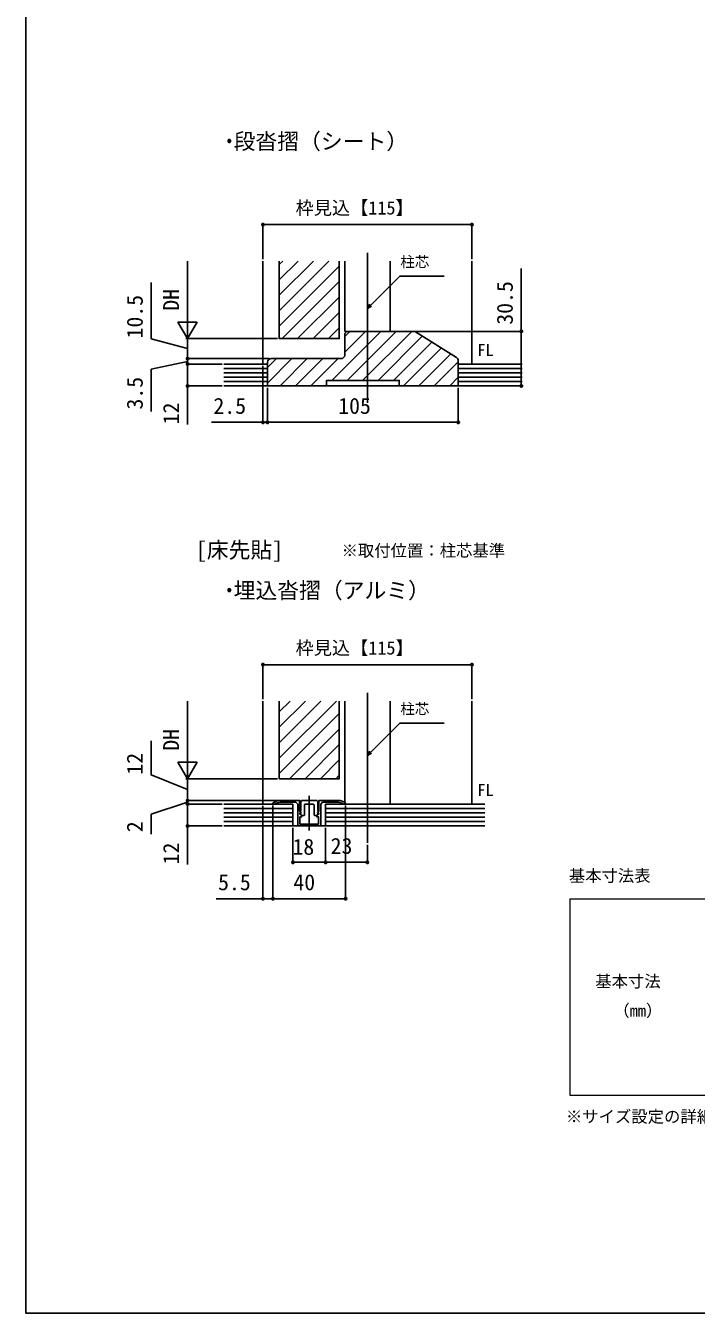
# Model space of a CAD drawing. Units: millimetres, scale not verified. Extents: x -525 to 525, y -783 to 779.
# Drawn here: x -525 to -156, y -783 to -75 of the extents above; entities that cross this region are included whole.
import ezdxf
from ezdxf.enums import TextEntityAlignment as Align

# ---------------------------------------------------------------- set-up
doc = ezdxf.new("R2010")
doc.units = ezdxf.units.MM
doc.header["$LTSCALE"] = 4
doc.layers.add('0-1_TABLE1', color=7, linetype='Continuous', lineweight=18)
for name, color, linetype in [('0-2_USER1', 3, 'Continuous'), ('0-3_YKK_11', 7, 'Continuous'), ('0-4_YKK_12', 2, 'Continuous'), ('0-7_YKK_D', 6, 'Continuous'), ('0-8_YKK_ZWAK', 7, 'Continuous'), ('0-9_YSS_K', 3, 'Continuous'), ('0-A_YSS_KE', 3, 'Continuous')]:
    doc.layers.add(name, color=color, linetype=linetype)
doc.styles.add('ＭＳ ゴシック', font='')
doc.styles.get('ＭＳ ゴシック').set_extended_font_data('MS Gothic')

msp = doc.modelspace()

# ---------------------------------------------------------------- linework, layer by layer
at = {"layer": '0-1_TABLE1'}
for p, q in [((-225.572, -555.4), (484.428, -555.4)), ((-225.572, -555.4), (-225.572, -663.4)), ((-225.572, -663.4), (484.428, -663.4))]:
    msp.add_line(p, q, dxfattribs=at)
at = {"layer": '0-3_YKK_11'}
for p, q in [((-373.879, -507.119), (-373.703, -506.846)), ((-373.727, -508.4), (-373.791, -508.4)), ((-373.727, -508.4), (-373.515, -507.888)), ((-371.403, -503.4), (-371.703, -503.7)), ((-366.303, -503.7), (-366.603, -503.4)), ((-364.491, -507.888), (-364.279, -508.4)), ((-364.303, -506.846), (-364.127, -507.119))]:
    msp.add_line(p, q, dxfattribs=at)
for points in [[(-385.003, -501.4), (-374.303, -501.4), (-374.303, -507.305), (-373.806, -507.803), (-374.053, -508.4)], [(-362.703, -503.4), (-362.703, -515.4), (-369.003, -515.4), (-375.303, -515.4), (-375.303, -503.4), (-376.303, -502.4), (-385.003, -502.4)], [(-364.303, -506.846), (-364.303, -504.4), (-364.303, -501.9), (-364.803, -501.4), (-373.203, -501.4), (-373.703, -501.9), (-373.703, -504.4), (-373.703, -506.846)], [(-363.953, -508.4), (-364.201, -507.803), (-363.703, -507.305), (-363.703, -501.4), (-353.003, -501.4)], [(-353.003, -502.4), (-361.703, -502.4), (-362.703, -503.4)], [(-387.926, -503.343), (-388.101, -503.4), (-389.003, -503.4), (-389.003, -503.157), (-388.821, -502.772)], [(-374.053, -509), (-373.903, -509), (-373.253, -509.65), (-373.253, -510.4), (-374.103, -510.4), (-374.103, -514.4), (-369.461, -514.4), (-369.278, -514.52), (-368.728, -514.52), (-368.545, -514.4), (-363.903, -514.4), (-363.903, -510.4), (-364.753, -510.4), (-364.753, -509.65), (-364.103, -509), (-363.953, -509)], [(-373.791, -508.4), (-373.941, -508.762), (-373.091, -509.612), (-372.879, -509.7), (-372.003, -509.7), (-371.703, -509.4), (-371.703, -503.7)], [(-373.879, -507.119), (-373.941, -507.462), (-373.515, -507.888)], [(-371.403, -503.4), (-369.003, -503.4), (-366.603, -503.4)], [(-366.303, -503.7), (-366.303, -509.4), (-366.003, -509.7), (-365.127, -509.7), (-364.915, -509.612), (-364.065, -508.762), (-364.215, -508.4), (-364.279, -508.4)], [(-364.491, -507.888), (-364.065, -507.462), (-364.127, -507.119)], [(-349.185, -502.772), (-349.003, -503.157), (-349.003, -503.4), (-349.905, -503.4), (-350.08, -503.343)]]:
    msp.add_lwpolyline(points, dxfattribs=at)
for centre, radius, start, end in [((-385.003, -507.4), 6, 90, 129.5212), ((-385.003, -507.4), 5, 90, 125.77483), ((-353.003, -507.4), 6, 50.4788, 90), ((-353.003, -507.4), 5, 54.22517, 90), ((-374.053, -508.7), 0.3, 90, 270), ((-363.953, -508.7), 0.3, 270, 90)]:
    msp.add_arc(centre, radius, start, end, dxfattribs=at)
at = {"layer": '0-4_YKK_12'}
for p, q in [((-394.5, -204.7), (-394.5, -261.4)), ((-385.502, -206.595), (-383.607, -204.7)), ((-385.502, -215.08), (-375.122, -204.7)), ((-385.502, -223.565), (-366.637, -204.7)), ((-385.502, -232.051), (-358.151, -204.7)), ((-349.501, -204.7), (-349.499, -243.401)), ((-337, -200.137), (-337, -282.719)), ((-324.501, -204.7), (-324.499, -243.4)), ((-279.5, -204.7), (-279.5, -261.4)), ((-385.502, -240.536), (-352.502, -207.536)), ((-383.881, -247.4), (-352.502, -216.021)), ((-375.396, -247.4), (-352.502, -224.507)), ((-366.91, -247.4), (-352.502, -232.992)), ((-358.425, -247.4), (-352.502, -241.477)), ((-324.501, -243.4), (-349.499, -243.401)), ((-337, -442.137), (-337, -524.719)), ((-394.5, -446.7), (-394.5, -503.4)), ((-385.503, -452.668), (-379.535, -446.7)), ((-385.503, -461.153), (-371.05, -446.7)), ((-385.503, -469.639), (-362.565, -446.7)), ((-385.503, -478.124), (-354.079, -446.7)), ((-349.502, -446.7), (-349.5, -503.4)), ((-324.502, -446.7), (-324.5, -503.4)), ((-279.5, -446.7), (-279.5, -503.4)), ((-385.503, -486.609), (-352.503, -453.609)), ((-379.809, -489.4), (-352.503, -462.094)), ((-371.323, -489.4), (-352.503, -470.58)), ((-362.838, -489.4), (-352.503, -479.065)), ((-354.353, -489.4), (-352.503, -487.55)), ((-369.003, -498.9), (-369.003, -517.9)), ((-324.502, -503.4), (-349.5, -503.4))]:
    msp.add_line(p, q, dxfattribs=at)
for points in [[(-352.502, -204.7), (-352.502, -247.4), (-385.502, -247.4), (-385.502, -204.7)], [(-352.503, -446.7), (-352.503, -489.4), (-385.503, -489.4), (-385.503, -446.7)]]:
    msp.add_lwpolyline(points, dxfattribs=at)
at = {"layer": '0-7_YKK_D'}
for p, q in [((-394.5, -203.7), (-394.5, -183.7)), ((-279.5, -203.7), (-279.5, -183.7)), ((-394.5, -184.7), (-279.5, -184.7)), ((-435.987, -236.9), (-435.987, -204.7)), ((-435.987, -247.4), (-435.987, -229.213)), ((-435.987, -247.4), (-441.237, -238.307)), ((-430.737, -238.307), (-441.237, -238.307)), ((-435.987, -247.4), (-430.737, -238.307)), ((-386.503, -247.4), (-436.987, -247.4)), ((-387.503, -247.4), (-436.987, -247.4)), ((-435.987, -258.4), (-435.987, -247.4)), ((-331.074, -243.4), (-251.38, -243.4)), ((-391, -258.4), (-436.987, -258.4)), ((-391, -258.4), (-436.987, -258.4)), ((-416.987, -261.4), (-436.987, -261.4)), ((-416.987, -261.4), (-436.987, -261.4)), ((-435.987, -258.4), (-435.987, -255.85)), ((-435.987, -261.4), (-435.987, -258.4)), ((-435.987, -261.4), (-435.987, -258.4)), ((-435.987, -261.4), (-435.987, -263.95)), ((-394.5, -262.4), (-394.5, -294.4)), ((-416.987, -273.4), (-436.987, -273.4)), ((-392, -274.4), (-392, -294.4)), ((-392, -274.4), (-392, -294.4)), ((-287, -274.4), (-287, -294.4)), ((-271.38, -273.4), (-251.38, -273.4)), ((-394.5, -293.4), (-422.827, -293.4)), ((-392, -293.4), (-394.5, -293.4)), ((-287, -293.4), (-392, -293.4)), ((-392, -293.4), (-389.45, -293.4)), ((-394.5, -445.7), (-394.5, -425.7)), ((-394.5, -426.7), (-279.5, -426.7)), ((-279.5, -445.7), (-279.5, -425.7)), ((-435.987, -478.9), (-435.987, -446.7)), ((-435.987, -489.4), (-435.987, -471.213)), ((-435.987, -489.4), (-441.237, -480.307)), ((-430.737, -480.307), (-441.237, -480.307)), ((-435.987, -489.4), (-430.737, -480.307)), ((-386.503, -489.4), (-436.987, -489.4)), ((-422.725, -489.4), (-436.987, -489.4)), ((-435.987, -501.4), (-435.987, -489.4)), ((-386.003, -501.4), (-436.987, -501.4)), ((-386.003, -501.4), (-436.987, -501.4)), ((-435.987, -501.4), (-435.987, -498.85)), ((-435.987, -503.4), (-435.987, -501.4)), ((-435.987, -503.4), (-435.987, -501.4)), ((-416.987, -503.4), (-436.987, -503.4)), ((-416.987, -503.4), (-436.987, -503.4)), ((-435.987, -503.4), (-435.987, -505.95)), ((-394.5, -504.4), (-394.5, -556.4)), ((-389.003, -504.2), (-389.003, -556.4)), ((-389.003, -504.2), (-389.003, -556.4)), ((-349.003, -504.2), (-349.003, -556.4)), ((-416.987, -515.4), (-436.987, -515.4)), ((-378.003, -516.4), (-378.003, -536.4)), ((-360.003, -516.4), (-360.003, -536.4)), ((-360.003, -516.4), (-360.003, -536.4)), ((-337, -525.719), (-337, -536.4)), ((-360.003, -535.4), (-378.003, -535.4)), ((-360.003, -535.4), (-337, -535.4)), ((-349.003, -555.4), (-389.003, -555.4))]:
    msp.add_line(p, q, dxfattribs=at)
for points in [[(-252.38, -273.4), (-252.38, -243.4), (-252.38, -208.895)], [(-435.987, -252.9), (-455.987, -247.447), (-455.987, -216.447)], [(-337, -230.811), (-335.197, -229.008), (-319.235, -213.046), (-294.843, -213.046)], [(-334.714, -229.491), (-337, -230.811), (-335.68, -228.524)], [(-435.987, -259.9), (-455.987, -264.263), (-455.987, -287.49)], [(-435.987, -261.4), (-435.987, -273.4), (-435.987, -294.677)], [(-337, -476.648), (-335.197, -474.845), (-319.235, -458.884), (-294.843, -458.884)], [(-435.987, -495.4), (-455.987, -487.347), (-455.987, -468.619)], [(-334.714, -475.328), (-337, -476.648), (-335.68, -474.362)], [(-435.987, -502.4), (-455.987, -508.994), (-455.987, -519.948)], [(-435.987, -503.4), (-435.987, -515.4), (-435.987, -536.677)], [(-389.003, -555.4), (-394.5, -555.4), (-420.277, -555.4)]]:
    msp.add_lwpolyline(points, dxfattribs=at)
for centre in [(-394.5, -184.7), (-279.5, -184.7), (-252.38, -243.4), (-435.987, -258.4), (-435.987, -258.4), (-435.987, -261.4), (-435.987, -261.4), (-435.987, -273.4), (-252.38, -273.4), (-394.5, -293.4), (-392, -293.4), (-392, -293.4), (-287, -293.4), (-394.5, -426.7), (-279.5, -426.7), (-435.987, -501.4), (-435.987, -501.4), (-435.987, -503.4), (-435.987, -503.4), (-435.987, -515.4), (-378.003, -535.4), (-360.003, -535.4), (-360.003, -535.4), (-337, -535.4), (-394.5, -555.4), (-389.003, -555.4), (-389.003, -555.4), (-349.003, -555.4)]:
    msp.add_circle(centre, 0.637, dxfattribs=at)
at = {"layer": '0-8_YKK_ZWAK'}
msp.add_line((-525, 746.6), (-525, -783.4), dxfattribs=at)
msp.add_lwpolyline([(-525, -783.4), (525, -783.4), (525, 746.6)], dxfattribs=at)
at = {"layer": '0-9_YSS_K'}
for p, q in [((-356.622, -270.4), (-329.622, -243.4)), ((-349.5, -246.308), (-346.593, -243.4)), ((-349.5, -254.793), (-338.108, -243.4)), ((-348.137, -270.4), (-321.137, -243.4)), ((-339.652, -270.4), (-312.652, -243.4)), ((-331.166, -270.4), (-306.795, -246.029)), ((-322.681, -270.4), (-301.573, -249.292)), ((-317.196, -273.4), (-296.351, -252.556)), ((-415.987, -261.4), (-392, -261.4)), ((-392, -263.352), (-387.049, -258.4)), ((-392, -271.837), (-378.563, -258.4)), ((-385.078, -273.4), (-370.078, -258.4)), ((-376.593, -273.4), (-361.593, -258.4)), ((-368.108, -273.4), (-353.108, -258.4)), ((-308.711, -273.4), (-291.13, -255.819)), ((-300.225, -273.4), (-287, -260.175)), ((-287, -261.4), (-251.88, -261.4)), ((-415.987, -263.8), (-392, -263.8)), ((-415.987, -266.2), (-392, -266.2)), ((-415.987, -268.6), (-392, -268.6)), ((-291.74, -273.4), (-287, -268.66)), ((-287, -263.8), (-251.88, -263.8)), ((-287, -266.2), (-251.88, -266.2)), ((-287, -268.6), (-251.88, -268.6)), ((-415.987, -271), (-392, -271)), ((-415.987, -273.4), (-251.88, -273.4)), ((-359.622, -273.4), (-359.5, -273.278)), ((-287, -271), (-251.88, -271)), ((-415.987, -503.4), (-378.003, -503.4)), ((-415.987, -505.8), (-378.003, -505.8)), ((-415.987, -508.2), (-378.003, -508.2)), ((-378.003, -503.4), (-378.003, -515.4)), ((-360.003, -503.4), (-272.38, -503.4)), ((-360.003, -503.4), (-360.003, -515.4)), ((-360.003, -505.8), (-272.38, -505.8)), ((-360.003, -508.2), (-272.38, -508.2)), ((-415.987, -510.6), (-378.003, -510.6)), ((-415.987, -513), (-378.003, -513)), ((-415.987, -515.4), (-272.38, -515.4)), ((-360.003, -510.6), (-272.38, -510.6)), ((-360.003, -513), (-272.38, -513))]:
    msp.add_line(p, q, dxfattribs=at)
at = {"layer": '0-A_YSS_KE'}
for p, q in [((-349.5, -245.4), (-349.5, -256.4)), ((-311.574, -243.4), (-347.5, -243.4)), ((-287.94, -257.813), (-310.514, -243.704)), ((-351.5, -258.4), (-390, -258.4))]:
    msp.add_line(p, q, dxfattribs=at)
msp.add_lwpolyline([(-392, -260.4), (-392, -273.4), (-382, -273.4), (-359.5, -273.4), (-359.5, -270.4), (-319.5, -270.4), (-319.5, -273.4), (-297, -273.4), (-287, -273.4), (-287, -259.509)], dxfattribs=at)
for centre, start, end in [((-347.5, -245.4), 90, 180), ((-311.574, -245.4), 57.99462, 90), ((-390, -260.4), 90, 180), ((-351.5, -256.4), 270, 0), ((-289, -259.509), 0, 57.99462)]:
    msp.add_arc(centre, 2, start, end, dxfattribs=at)

# ---------------------------------------------------------------- texts
at = {"layer": '0-1_TABLE1', "style": 'ＭＳ ゴシック'}
for s, p in [('基本寸法', (-211.651, -606.093)), ('（mm）', (-201.705, -622.269))]:
    msp.add_text(s, height=6.598, dxfattribs=at).set_placement(p, align=Align.BOTTOM_LEFT)
at = {"layer": '0-2_USER1', "style": 'ＭＳ ゴシック'}
for s, height, p in [('段沓摺（シート）', 8.798, (-410.609, -145.9)), ('FL', 6.598, (-276.523, -258.878)), ('[床先貼]', 8.798, (-431.364, -370.65)), ('※取付位置：柱芯基準', 6.598, (-351.227, -369.224)), ('埋込沓摺（アルミ）', 8.798, (-410.609, -392.9)), ('FL', 6.598, (-276.523, -500.878)), ('基本寸法表', 6.598, (-226.185, -548.036)), ('※サイズ設定の詳細については、規格表ページをご参照ください。', 6.598, (-227.799, -680.497))]:
    msp.add_text(s, height=height, dxfattribs=at).set_placement(p, align=Align.BOTTOM_LEFT)
at = {"layer": '0-2_USER1', "style": 'ＭＳ ゴシック', "width": 0.9}
for p in [(-418.409, -145.9), (-418.409, -392.9)]:
    msp.add_text('・', height=8.798, dxfattribs=at).set_placement(p, align=Align.BOTTOM_LEFT)
at = {"layer": '0-7_YKK_D', "style": 'ＭＳ ゴシック'}
for s, height, p in [('枠見込【115】', 7.331, (-376.517, -181.336)), ('柱芯', 5.865, (-318.906, -209.838)), ('2.5', 8.798, (-421.714, -291.4)), ('105', 8.798, (-353.068, -291.4)), ('枠見込【115】', 7.331, (-376.517, -423.336)), ('柱芯', 5.865, (-318.906, -455.675)), ('18', 8.798, (-378.242, -533.9)), ('23', 8.798, (-357.229, -533.4)), ('5.5', 8.798, (-419.164, -553.4)), ('40', 8.798, (-377.73, -553.4))]:
    msp.add_text(s, height=height, dxfattribs=at).set_placement(p, align=Align.BOTTOM_LEFT)
for s, p in [('30.5', (-254.38, -239.736)), ('10.5', (-457.987, -247.288)), ('DH', (-437.987, -232.016)), ('3.5', (-457.987, -286.376)), ('12', (-437.987, -294.518)), ('DH', (-437.987, -474.016)), ('12', (-457.987, -487.188)), ('2', (-457.987, -518.835)), ('12', (-437.987, -536.518))]:
    msp.add_text(s, height=8.798, rotation=90, dxfattribs=at).set_placement(p, align=Align.BOTTOM_LEFT)

doc.saveas('drawing.dxf')
